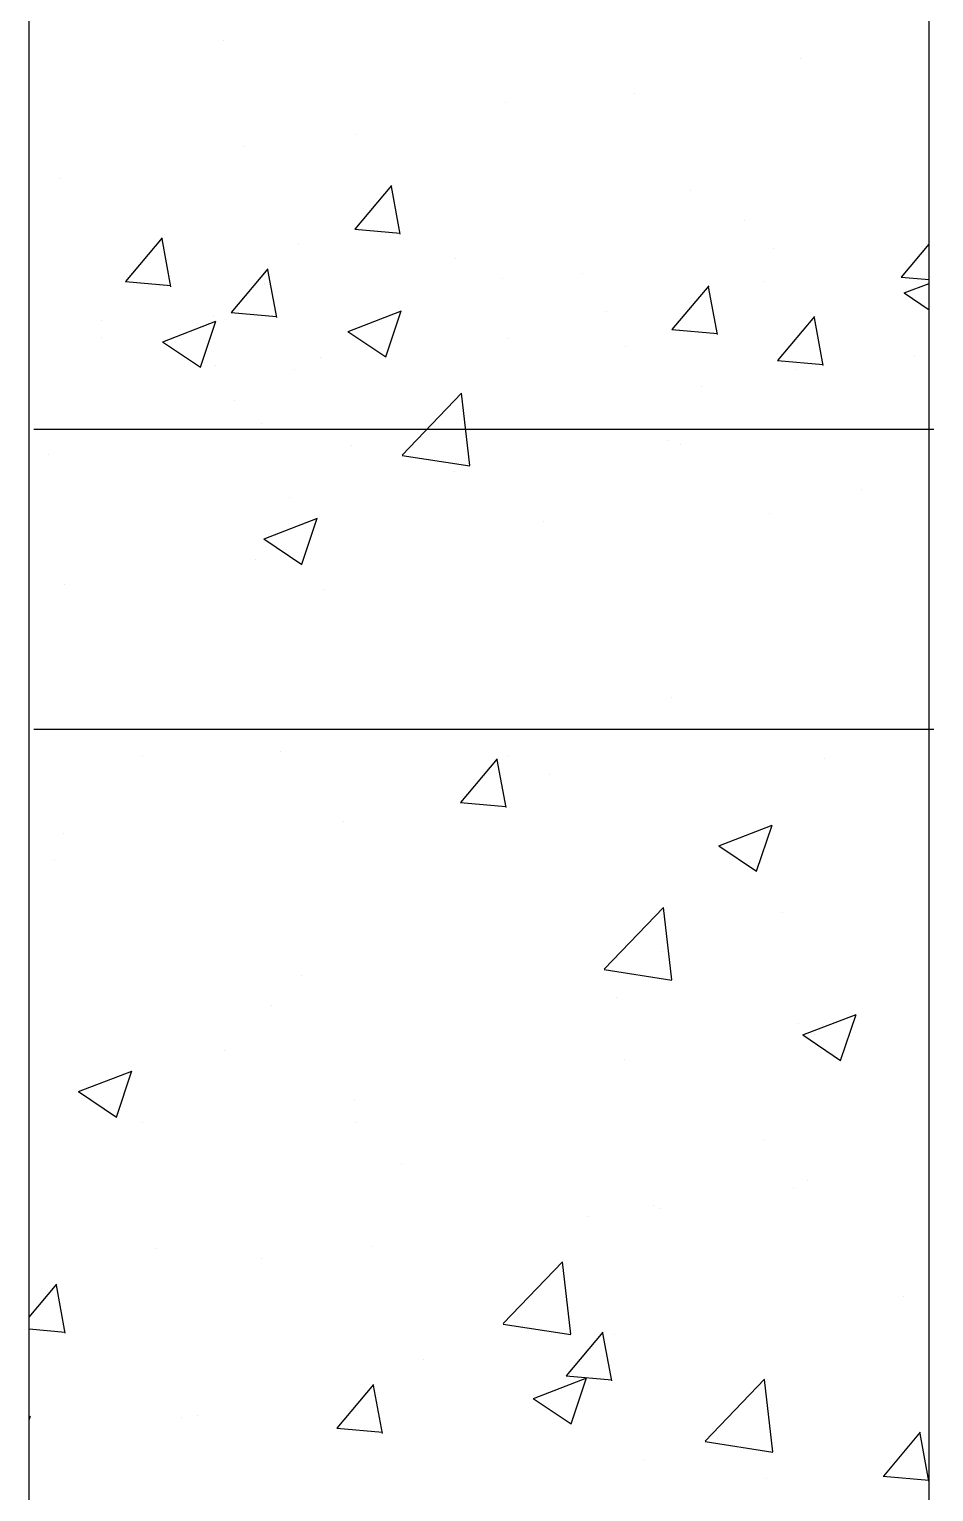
# Model space of a CAD drawing. Header units: inches. Extents: x -8.7 to 57.3, y -9.2 to 26.4.
# Drawn here: x 34.2924 to 34.5002, y -7.4083 to -7.0724 of the extents above; entities that cross this region are included whole.
import ezdxf

# ---------------------------------------------------------------- set-up
doc = ezdxf.new("R2010")
doc.units = ezdxf.units.IN
doc.header["$MEASUREMENT"] = 0
doc.layers.add('Alvenaria', color=7, linetype='Continuous')

msp = doc.modelspace()

# ---------------------------------------------------------------- linework, layer by layer
at = {"layer": 'Alvenaria'}
for p, q in [((34.29243, -7.60972), (34.29243, -6.60934)), ((34.49919, -7.60972), (34.49919, -6.83436)), ((34.33701, -7.07503), (34.33701, -7.07503)), ((34.46966, -7.07909), (34.46966, -7.07909)), ((34.43152, -7.08706), (34.43152, -7.08706)), ((34.40177, -7.08917), (34.40177, -7.08917)), ((34.36757, -7.09662), (34.36757, -7.09662)), ((34.34164, -7.09938), (34.34164, -7.09938)), ((34.29968, -7.10669), (34.29968, -7.10669)), ((34.36731, -7.11832), (34.37574, -7.10827)), ((34.37768, -7.11948), (34.37566, -7.10851)), ((34.44429, -7.10941), (34.44429, -7.10941)), ((34.45671, -7.11637), (34.45671, -7.11637)), ((34.31461, -7.13036), (34.32305, -7.1203)), ((34.32499, -7.13152), (34.32296, -7.12054)), ((34.36721, -7.11832), (34.37767, -7.11924)), ((34.35441, -7.12174), (34.35441, -7.12174)), ((34.46336, -7.12278), (34.46336, -7.12278)), ((34.49286, -7.12931), (34.49919, -7.12177)), ((34.3389, -7.13747), (34.34734, -7.12741)), ((34.34928, -7.13863), (34.34725, -7.12766)), ((34.39041, -7.1251), (34.39041, -7.1251)), ((34.31452, -7.13036), (34.32498, -7.13128)), ((34.34659, -7.13087), (34.34659, -7.13087)), ((34.40108, -7.12958), (34.40108, -7.12958)), ((34.41953, -7.12855), (34.41953, -7.12855)), ((34.4614, -7.13032), (34.4614, -7.13032)), ((34.49277, -7.12931), (34.49919, -7.12987)), ((34.49346, -7.13296), (34.49919, -7.13076)), ((34.44017, -7.14135), (34.44861, -7.13129)), ((34.45055, -7.1425), (34.44852, -7.13153)), ((34.49342, -7.13296), (34.49919, -7.13685)), ((34.33881, -7.13747), (34.34927, -7.13839)), ((34.36568, -7.14178), (34.37794, -7.13708)), ((34.37435, -7.14764), (34.3779, -7.13706)), ((34.42513, -7.13732), (34.42513, -7.13732)), ((34.30895, -7.13936), (34.30895, -7.13936)), ((34.32309, -7.14416), (34.33534, -7.13945)), ((34.33176, -7.15001), (34.33531, -7.13944)), ((34.33478, -7.13831), (34.33478, -7.13831)), ((34.46446, -7.14846), (34.4729, -7.1384)), ((34.47483, -7.14961), (34.47281, -7.13864)), ((34.30898, -7.1431), (34.30898, -7.1431)), ((34.32305, -7.14416), (34.33176, -7.15003)), ((34.36564, -7.14178), (34.37435, -7.14765)), ((34.4024, -7.14331), (34.4024, -7.14331)), ((34.44008, -7.14135), (34.45054, -7.14226)), ((34.35931, -7.14784), (34.35931, -7.14784)), ((34.42939, -7.14533), (34.42939, -7.14533)), ((34.49585, -7.14725), (34.49585, -7.14725)), ((34.33525, -7.14964), (34.33525, -7.14964)), ((34.35334, -7.15054), (34.35334, -7.15054)), ((34.46437, -7.14846), (34.47483, -7.14937)), ((34.46863, -7.15043), (34.46863, -7.15043)), ((34.44678, -7.15449), (34.44678, -7.15449)), ((34.33951, -7.15766), (34.33951, -7.15766)), ((34.37808, -7.17018), (34.39172, -7.15597)), ((34.39366, -7.17261), (34.39173, -7.15598)), ((34.29349, -7.16422), (34.50025, -7.16422)), ((34.34586, -7.16287), (34.34586, -7.16287)), ((34.36654, -7.16795), (34.36654, -7.16795)), ((34.43931, -7.16682), (34.43931, -7.16682)), ((34.44216, -7.16768), (34.44216, -7.16768)), ((34.2968, -7.17011), (34.2968, -7.17011)), ((34.3781, -7.17026), (34.39367, -7.17267)), ((34.39025, -7.17406), (34.39025, -7.17406)), ((34.48369, -7.17801), (34.48369, -7.17801)), ((34.35228, -7.18001), (34.35228, -7.18001)), ((34.34637, -7.18942), (34.35863, -7.18471)), ((34.35505, -7.19528), (34.3586, -7.1847)), ((34.46243, -7.18354), (34.46243, -7.18354)), ((34.41066, -7.18541), (34.41066, -7.18541)), ((34.34634, -7.18942), (34.35504, -7.19529)), ((34.34436, -7.19414), (34.34436, -7.19414)), ((34.30054, -7.19991), (34.30054, -7.19991)), ((34.36034, -7.20106), (34.36034, -7.20106)), ((34.44003, -7.22596), (34.44003, -7.22596)), ((34.29349, -7.23313), (34.50025, -7.23313)), ((34.35015, -7.23828), (34.35015, -7.23828)), ((34.31851, -7.23952), (34.31851, -7.23952)), ((34.39159, -7.25), (34.40003, -7.23994)), ((34.40197, -7.25115), (34.39995, -7.24018)), ((34.40229, -7.2395), (34.40229, -7.2395)), ((34.47516, -7.2399), (34.47516, -7.2399)), ((34.41196, -7.24347), (34.41196, -7.24347)), ((34.3915, -7.25), (34.40196, -7.25091)), ((34.36461, -7.25446), (34.36461, -7.25446)), ((34.45086, -7.2599), (34.46312, -7.2552)), ((34.45954, -7.26576), (34.46309, -7.25518)), ((34.3002, -7.25702), (34.3002, -7.25702)), ((34.45083, -7.2599), (34.45954, -7.26577)), ((34.29831, -7.26318), (34.29831, -7.26318)), ((34.4245, -7.28828), (34.43814, -7.27407)), ((34.44008, -7.29071), (34.43814, -7.27408)), ((34.46558, -7.27517), (34.46558, -7.27517)), ((34.4379, -7.28423), (34.4379, -7.28423)), ((34.42452, -7.28836), (34.44009, -7.29078)), ((34.35503, -7.28973), (34.35503, -7.28973)), ((34.42726, -7.29471), (34.42726, -7.29471)), ((34.34802, -7.29656), (34.34802, -7.29656)), ((34.47017, -7.30337), (34.48243, -7.29866)), ((34.47884, -7.30922), (34.48239, -7.29865)), ((34.46914, -7.30076), (34.46914, -7.30076)), ((34.47013, -7.30337), (34.47884, -7.30924)), ((34.47294, -7.30318), (34.47294, -7.30318)), ((34.33738, -7.30704), (34.33738, -7.30704)), ((34.42911, -7.30894), (34.42911, -7.30894)), ((34.30378, -7.31636), (34.31604, -7.31166)), ((34.31245, -7.32222), (34.316, -7.31164)), ((34.30374, -7.31636), (34.31245, -7.32223)), ((34.36706, -7.31829), (34.36706, -7.31829)), ((34.31856, -7.3235), (34.31856, -7.3235)), ((34.36757, -7.3234), (34.36757, -7.3234)), ((34.46102, -7.32734), (34.46102, -7.32734)), ((34.37787, -7.33292), (34.37787, -7.33292)), ((34.46811, -7.33865), (34.46811, -7.33865)), ((34.47132, -7.33687), (34.47132, -7.33687)), ((34.43577, -7.34251), (34.43577, -7.34251)), ((34.42087, -7.34497), (34.42087, -7.34497)), ((34.43755, -7.34324), (34.43755, -7.34324)), ((34.32133, -7.35249), (34.32133, -7.35249)), ((34.37125, -7.35197), (34.37125, -7.35197)), ((34.34589, -7.35483), (34.34589, -7.35483)), ((34.40129, -7.36968), (34.41493, -7.35547)), ((34.41687, -7.3721), (34.41493, -7.35548)), ((34.41478, -7.35644), (34.41478, -7.35644)), ((34.29243, -7.36817), (34.29876, -7.36063)), ((34.3007, -7.37184), (34.29868, -7.36087)), ((34.49318, -7.36349), (34.49318, -7.36349)), ((34.29243, -7.37088), (34.30069, -7.3716)), ((34.40131, -7.36976), (34.41688, -7.37217)), ((34.41588, -7.38167), (34.42432, -7.37161)), ((34.42626, -7.38283), (34.42423, -7.37186)), ((34.42688, -7.37222), (34.42688, -7.37222)), ((34.38306, -7.37799), (34.38306, -7.37799)), ((34.40827, -7.38684), (34.42053, -7.38214)), ((34.41579, -7.38167), (34.42625, -7.38259)), ((34.41694, -7.3927), (34.42049, -7.38212)), ((34.44771, -7.39667), (34.46134, -7.38246)), ((34.46329, -7.3991), (34.46135, -7.38247)), ((34.36319, -7.39371), (34.37163, -7.38365)), ((34.37356, -7.39487), (34.37154, -7.38389)), ((34.36602, -7.38962), (34.36602, -7.38962)), ((34.40823, -7.38684), (34.41694, -7.39271)), ((34.29243, -7.39177), (34.29271, -7.39094)), ((34.29243, -7.39108), (34.29275, -7.39096)), ((34.32743, -7.3912), (34.32743, -7.3912)), ((34.33099, -7.39075), (34.33099, -7.39075)), ((34.3631, -7.39371), (34.37356, -7.39462)), ((34.48875, -7.40469), (34.49719, -7.39464)), ((34.49912, -7.40585), (34.4971, -7.39488)), ((34.44773, -7.39675), (34.4633, -7.39917)), ((34.43364, -7.40078), (34.43364, -7.40078)), ((34.46192, -7.40521), (34.46192, -7.40521)), ((34.48865, -7.40469), (34.49912, -7.40561))]:
    msp.add_line(p, q, dxfattribs=at)

doc.saveas('drawing.dxf')
